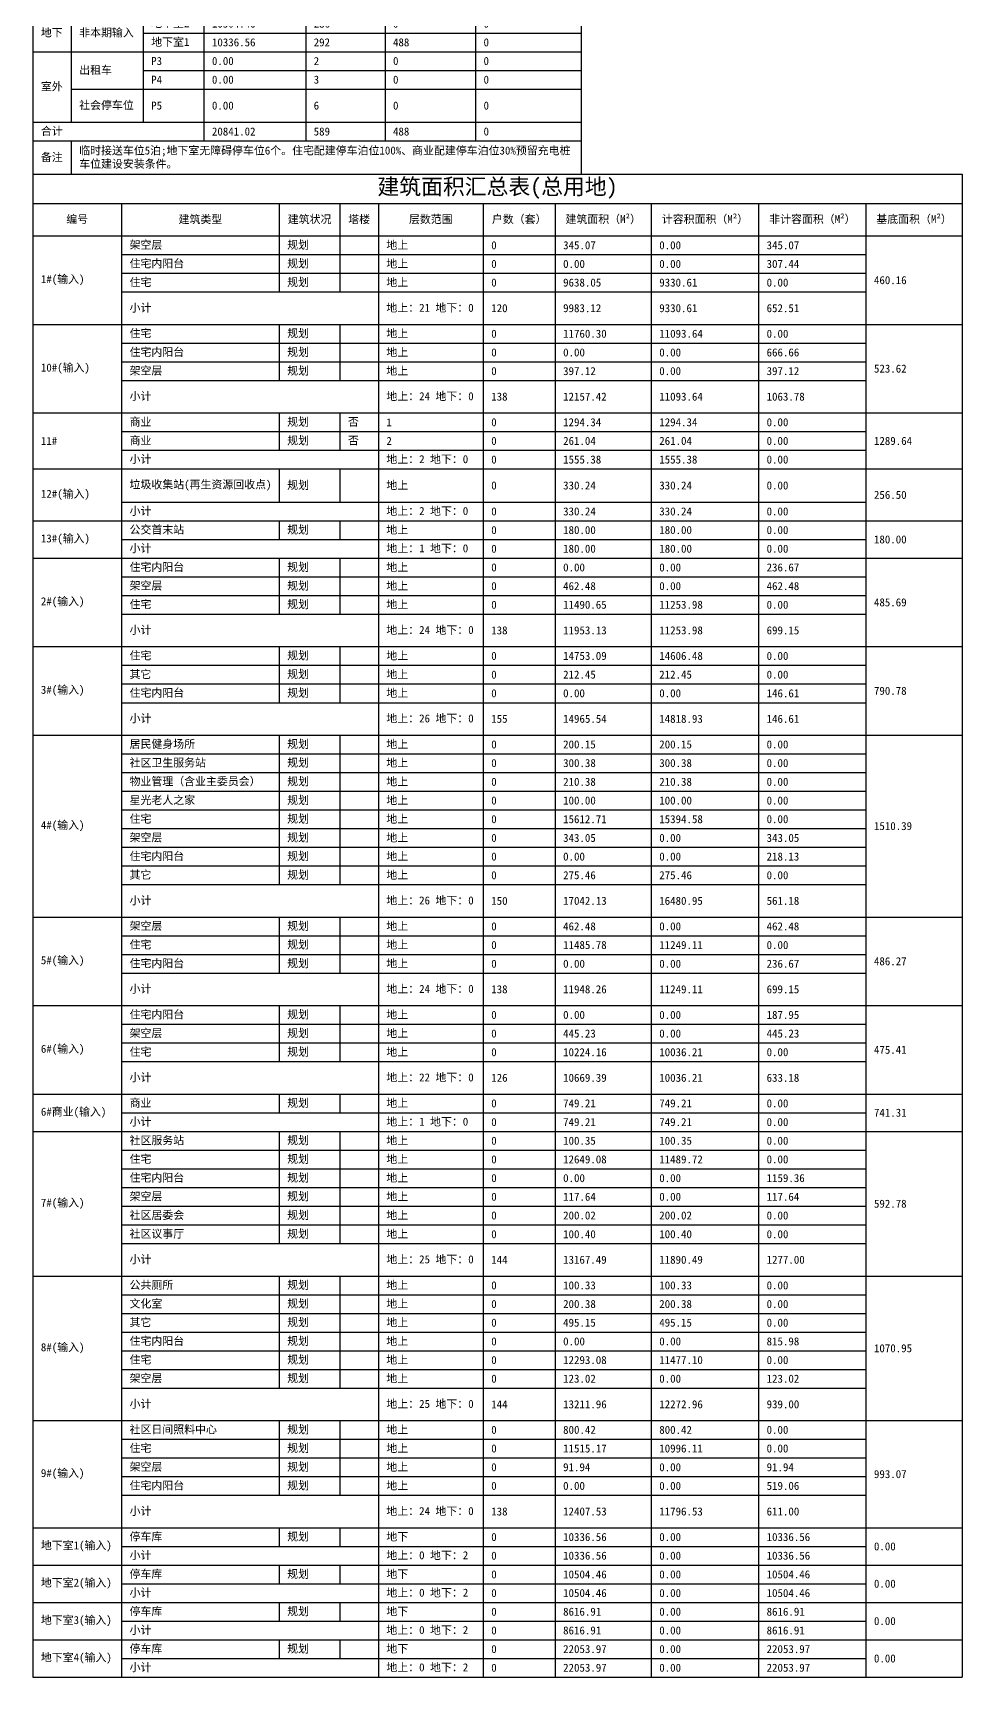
# Model space of a CAD drawing. Extents: x -83084 to 31773731, y -158416 to 241421036.
# Drawn here: x 31775.9 to 31892, y 241530.1 to 241735.5 of the extents above; entities that cross this region are included whole.
import ezdxf

# ---------------------------------------------------------------- set-up
doc = ezdxf.new("R2010")
doc.units = 0
doc.header["$LTSCALE"] = 1000
doc.header["$MEASUREMENT"] = 0
doc.layers.add('GZ_BJT_指标表', color=7, linetype='Continuous')
doc.styles.add('表头', font='')
doc.styles.add('表数据', font='')
doc.styles.add('表标题', font='')
doc.styles.get('表头').set_extended_font_data('SimSun')
doc.styles.get('表数据').set_extended_font_data('SimSun')
doc.styles.get('表标题').set_extended_font_data('SimSun')

# ---------------------------------------------------------------- blocks, each defined once
blk = doc.blocks.new('*T105')
at = {"layer": 'GZ_BJT_指标表', "color": 0, "linetype": 'ByBlock', "lineweight": -2, "transparency": 16777216}
for p, q in [((0, 0), (68.48, 0)), ((0, 0), (0, -27.82)), ((68.48, 0), (68.48, -27.82)), ((0, -3.67), (68.48, -3.67)), ((4.79, -3.67), (4.79, -21.32)), ((13.78, -3.67), (13.78, -21.32)), ((21.37, -3.67), (21.37, -23.65)), ((34.08, -3.67), (34.08, -23.65)), ((43.99, -3.67), (43.99, -23.65)), ((55.3, -3.67), (55.3, -23.65)), ((0, -7.84), (68.48, -7.84)), ((13.78, -10.17), (68.48, -10.17)), ((0, -12.5), (68.48, -12.5)), ((13.78, -14.84), (68.48, -14.84)), ((4.79, -17.17), (68.48, -17.17)), ((0, -21.32), (68.48, -21.32)), ((0, -23.65), (68.48, -23.65)), ((4.79, -23.65), (4.79, -27.82)), ((0, -27.82), (68.48, -27.82))]:
    blk.add_line(p, q, dxfattribs=at)
at = {"layer": 'GZ_BJT_指标表', "color": 0, "transparency": 16777216}
for s, insert, char_height, width, attachment_point, style in [('停车库统计表(AB2401058东地块)', (34.24, -1.83), 2, 66.4802, 5, '表标题'), ('层数', (2.4, -5.75), 1, 2.794, 5, '表头'), ('类型', (9.29, -5.75), 1, 6.985, 5, '表头'), ('建筑编号', (17.57, -5.75), 1, 5.588, 5, '表头'), ('建筑面积(平方米)', (27.72, -5.75), 1, 10.7094, 5, '表头'), ('机动车位(个)', (39.03, -5.75), 1, 7.9154, 5, '表头'), ('非机动车位(个)', (49.65, -5.75), 1, 9.3124, 5, '表头'), ('充电车位数（个）', (61.89, -5.75), 1, 11.176, 5, '表头'), ('地下', (1, -10.17), 1, 2.794, 4, '表数据'), ('非本期输入', (5.79, -10.17), 1, 6.985, 4, '表数据'), ('地下室2', (14.78, -9), 1, 5.588, 4, '表数据'), ('10504.46', (22.37, -9), 1, 10.7094, 4, '表数据'), ('286', (35.08, -9), 1, 7.9154, 4, '表数据'), ('0', (44.99, -9), 1, 9.3124, 4, '表数据'), ('0', (56.3, -9), 1, 11.176, 4, '表数据'), ('地下室1', (14.78, -11.34), 1, 5.588, 4, '表数据'), ('10336.56', (22.37, -11.34), 1, 10.7094, 4, '表数据'), ('292', (35.08, -11.34), 1, 7.9154, 4, '表数据'), ('488', (44.99, -11.34), 1, 9.3124, 4, '表数据'), ('0', (56.3, -11.34), 1, 11.176, 4, '表数据'), ('出租车', (5.79, -14.84), 1, 6.985, 4, '表数据'), ('P3', (14.78, -13.67), 1, 5.588, 4, '表数据'), ('0.00', (22.37, -13.67), 1, 10.7094, 4, '表数据'), ('2', (35.08, -13.67), 1, 7.9154, 4, '表数据'), ('0', (44.99, -13.67), 1, 9.3124, 4, '表数据'), ('0', (56.3, -13.67), 1, 11.176, 4, '表数据'), ('室外', (1, -16.91), 1, 2.794, 4, '表数据'), ('P4', (14.78, -16), 1, 5.588, 4, '表数据'), ('0.00', (22.37, -16), 1, 10.7094, 4, '表数据'), ('3', (35.08, -16), 1, 7.9154, 4, '表数据'), ('0', (44.99, -16), 1, 9.3124, 4, '表数据'), ('0', (56.3, -16), 1, 11.176, 4, '表数据'), ('社会停车位', (5.79, -19.24), 1, 6.985, 4, '表数据'), ('P5', (14.78, -19.24), 1, 5.588, 4, '表数据'), ('0.00', (22.37, -19.24), 1, 10.7094, 4, '表数据'), ('6', (35.08, -19.24), 1, 7.9154, 4, '表数据'), ('0', (44.99, -19.24), 1, 9.3124, 4, '表数据'), ('0', (56.3, -19.24), 1, 11.176, 4, '表数据'), ('合计', (1, -22.48), 1, 19.367, 4, '表数据'), ('20841.02', (22.37, -22.48), 1, 10.7094, 4, '表数据'), ('589', (35.08, -22.48), 1, 7.9154, 4, '表数据'), ('488', (44.99, -22.48), 1, 9.3124, 4, '表数据'), ('0', (56.3, -22.48), 1, 11.176, 4, '表数据'), ('临时接送车位5泊;地下室无障碍停车位6个。住宅配建停车泊位100%、商业配建停车泊位30%预留充电桩车位建设安装条件。', (5.79, -25.74), 1, 61.6862, 4, '表数据'), ('备注', (1, -25.74), 1, 2.794, 4, '表数据')]:
    blk.add_mtext(s, dxfattribs=dict(at, insert=insert, char_height=char_height, width=width, attachment_point=attachment_point, style=style))
blk = doc.blocks.new('*T108')
at = {"layer": 'GZ_BJT_指标表', "color": 0, "linetype": 'ByBlock', "lineweight": -2, "transparency": 16777216}
for p, q in [((0, 0), (116.08, 0)), ((0, 0), (0, -187.78)), ((116.08, 0), (116.08, -187.78)), ((0, -3.67), (116.08, -3.67)), ((11.08, -3.67), (11.08, -187.78)), ((30.77, -3.67), (30.77, -14.73)), ((38.36, -3.67), (38.36, -14.73)), ((43.16, -3.67), (43.16, -187.78)), ((56.26, -3.67), (56.26, -187.78)), ((65.24, -3.67), (65.24, -187.78)), ((77.25, -3.67), (77.25, -187.78)), ((90.66, -3.67), (90.66, -187.78)), ((104.07, -3.67), (104.07, -187.78)), ((0, -7.73), (116.08, -7.73)), ((11.08, -10.06), (104.07, -10.06)), ((11.08, -12.4), (104.07, -12.4)), ((11.08, -14.73), (104.07, -14.73)), ((0, -18.79), (116.08, -18.79)), ((30.77, -18.79), (30.77, -25.79)), ((38.36, -18.79), (38.36, -25.79)), ((11.08, -21.12), (104.07, -21.12)), ((11.08, -23.45), (104.07, -23.45)), ((11.08, -25.79), (104.07, -25.79)), ((0, -29.84), (116.08, -29.84)), ((30.77, -29.84), (30.77, -34.51)), ((38.36, -29.84), (38.36, -34.51)), ((11.08, -32.17), (104.07, -32.17)), ((11.08, -34.51), (104.07, -34.51)), ((0, -36.84), (116.08, -36.84)), ((30.77, -36.84), (30.77, -40.98)), ((38.36, -36.84), (38.36, -40.98)), ((11.08, -40.98), (104.07, -40.98)), ((0, -43.31), (116.08, -43.31)), ((30.77, -43.31), (30.77, -45.65)), ((38.36, -43.31), (38.36, -45.65)), ((11.08, -45.65), (104.07, -45.65)), ((0, -47.98), (116.08, -47.98)), ((30.77, -47.98), (30.77, -54.98)), ((38.36, -47.98), (38.36, -54.98)), ((11.08, -50.31), (104.07, -50.31)), ((11.08, -52.65), (104.07, -52.65)), ((11.08, -54.98), (104.07, -54.98)), ((0, -59.04), (116.08, -59.04)), ((30.77, -59.04), (30.77, -66.04)), ((38.36, -59.04), (38.36, -66.04)), ((11.08, -61.37), (104.07, -61.37)), ((11.08, -63.7), (104.07, -63.7)), ((11.08, -66.04), (104.07, -66.04)), ((0, -70.09), (116.08, -70.09)), ((30.77, -70.09), (30.77, -88.77)), ((38.36, -70.09), (38.36, -88.77)), ((11.08, -72.42), (104.07, -72.42)), ((11.08, -74.76), (104.07, -74.76)), ((11.08, -77.1), (104.07, -77.1)), ((11.08, -79.44), (104.07, -79.44)), ((11.08, -81.77), (104.07, -81.77)), ((11.08, -84.1), (104.07, -84.1)), ((11.08, -86.44), (104.07, -86.44)), ((11.08, -88.77), (104.07, -88.77)), ((0, -92.82), (116.08, -92.82)), ((30.77, -92.82), (30.77, -99.82)), ((38.36, -92.82), (38.36, -99.82)), ((11.08, -95.16), (104.07, -95.16)), ((11.08, -97.49), (104.07, -97.49)), ((11.08, -99.82), (104.07, -99.82)), ((0, -103.88), (116.08, -103.88)), ((30.77, -103.88), (30.77, -110.88)), ((38.36, -103.88), (38.36, -110.88)), ((11.08, -106.21), (104.07, -106.21)), ((11.08, -108.55), (104.07, -108.55)), ((11.08, -110.88), (104.07, -110.88)), ((0, -114.94), (116.08, -114.94)), ((30.77, -114.94), (30.77, -117.27)), ((38.36, -114.94), (38.36, -117.27)), ((11.08, -117.27), (104.07, -117.27)), ((0, -119.6), (116.08, -119.6)), ((30.77, -119.6), (30.77, -133.61)), ((38.36, -119.6), (38.36, -133.61)), ((11.08, -121.94), (104.07, -121.94)), ((11.08, -124.27), (104.07, -124.27)), ((11.08, -126.6), (104.07, -126.6)), ((11.08, -128.94), (104.07, -128.94)), ((11.08, -131.28), (104.07, -131.28)), ((11.08, -133.61), (104.07, -133.61)), ((0, -137.67), (116.08, -137.67)), ((30.77, -137.67), (30.77, -151.67)), ((38.36, -137.67), (38.36, -151.67)), ((11.08, -140), (104.07, -140)), ((11.08, -142.34), (104.07, -142.34)), ((11.08, -144.67), (104.07, -144.67)), ((11.08, -147), (104.07, -147)), ((11.08, -149.34), (104.07, -149.34)), ((11.08, -151.67), (104.07, -151.67)), ((0, -155.72), (116.08, -155.72)), ((30.77, -155.72), (30.77, -165.06)), ((38.36, -155.72), (38.36, -165.06)), ((11.08, -158.06), (104.07, -158.06)), ((11.08, -160.39), (104.07, -160.39)), ((11.08, -162.72), (104.07, -162.72)), ((11.08, -165.06), (104.07, -165.06)), ((0, -169.11), (116.08, -169.11)), ((30.77, -169.11), (30.77, -171.45)), ((38.36, -169.11), (38.36, -171.45)), ((11.08, -171.45), (104.07, -171.45)), ((0, -173.78), (116.08, -173.78)), ((30.77, -173.78), (30.77, -176.11)), ((38.36, -173.78), (38.36, -176.11)), ((11.08, -176.11), (104.07, -176.11)), ((0, -178.45), (116.08, -178.45)), ((30.77, -178.45), (30.77, -180.78)), ((38.36, -178.45), (38.36, -180.78)), ((11.08, -180.78), (104.07, -180.78)), ((0, -183.11), (116.08, -183.11)), ((30.77, -183.11), (30.77, -185.45)), ((38.36, -183.11), (38.36, -185.45)), ((11.08, -185.45), (104.07, -185.45)), ((0, -187.78), (116.08, -187.78))]:
    blk.add_line(p, q, dxfattribs=at)
at = {"layer": 'GZ_BJT_指标表', "color": 0, "transparency": 16777216}
for s, insert, char_height, width, attachment_point, style in [('建筑面积汇总表(总用地)', (58.04, -1.83), 2, 114.0805, 5, '表标题'), ('编号', (5.54, -5.7), 1, 9.0805, 5, '表头'), ('建筑类型', (20.93, -5.7), 1, 17.6944, 5, '表头'), ('建筑状况', (34.57, -5.7), 1, 5.588, 5, '表头'), ('塔楼', (40.76, -5.7), 1, 2.794, 5, '表头'), ('层数范围', (49.71, -5.7), 1, 11.101, 5, '表头'), ('户数（套）', (60.75, -5.7), 1, 6.985, 5, '表头'), ('建筑面积（M²）', (71.25, -5.7), 1, 10.0109, 5, '表头'), ('计容积面积（M²）', (83.96, -5.7), 1, 11.4079, 5, '表头'), ('非计容面积（M²）', (97.37, -5.7), 1, 11.4079, 5, '表头'), ('基底面积（M²）', (110.08, -5.7), 1, 10.0109, 5, '表头'), ('架空层', (12.08, -8.9), 1, 17.6944, 4, '表数据'), ('规划', (31.77, -8.9), 1, 5.588, 4, '表数据'), ('地上', (44.16, -8.9), 1, 11.101, 4, '表数据'), ('0', (57.26, -8.9), 1, 6.985, 4, '表数据'), ('345.07 ', (66.24, -8.9), 1, 10.0109, 4, '表数据'), ('0.00', (78.25, -8.9), 1, 11.4079, 4, '表数据'), ('345.07', (91.66, -8.9), 1, 11.4079, 4, '表数据'), ('住宅内阳台', (12.08, -11.23), 1, 17.6944, 4, '表数据'), ('规划', (31.77, -11.23), 1, 5.588, 4, '表数据'), ('地上', (44.16, -11.23), 1, 11.101, 4, '表数据'), ('0', (57.26, -11.23), 1, 6.985, 4, '表数据'), ('0.00 ', (66.24, -11.23), 1, 10.0109, 4, '表数据'), ('0.00', (78.25, -11.23), 1, 11.4079, 4, '表数据'), ('307.44', (91.66, -11.23), 1, 11.4079, 4, '表数据'), ('1#(输入) ', (1, -13.26), 1, 9.0805, 4, '表数据'), ('住宅', (12.08, -13.56), 1, 17.6944, 4, '表数据'), ('规划', (31.77, -13.56), 1, 5.588, 4, '表数据'), ('地上', (44.16, -13.56), 1, 11.101, 4, '表数据'), ('0', (57.26, -13.56), 1, 6.985, 4, '表数据'), ('9638.05 ', (66.24, -13.56), 1, 10.0109, 4, '表数据'), ('9330.61', (78.25, -13.56), 1, 11.4079, 4, '表数据'), ('0.00', (91.66, -13.56), 1, 11.4079, 4, '表数据'), ('460.16', (105.07, -13.26), 1, 10.0109, 4, '表数据'), ('小计', (12.08, -16.76), 1, 30.0764, 4, '表数据'), ('地上：21 地下：0', (44.16, -16.76), 1, 11.101, 4, '表数据'), ('120', (57.26, -16.76), 1, 6.985, 4, '表数据'), ('9983.12 ', (66.24, -16.76), 1, 10.0109, 4, '表数据'), ('9330.61', (78.25, -16.76), 1, 11.4079, 4, '表数据'), ('652.51', (91.66, -16.76), 1, 11.4079, 4, '表数据'), ('住宅', (12.08, -19.95), 1, 17.6944, 4, '表数据'), ('规划', (31.77, -19.95), 1, 5.588, 4, '表数据'), ('地上', (44.16, -19.95), 1, 11.101, 4, '表数据'), ('0', (57.26, -19.95), 1, 6.985, 4, '表数据'), ('11760.30 ', (66.24, -19.95), 1, 10.0109, 4, '表数据'), ('11093.64', (78.25, -19.95), 1, 11.4079, 4, '表数据'), ('0.00', (91.66, -19.95), 1, 11.4079, 4, '表数据'), ('住宅内阳台', (12.08, -22.29), 1, 17.6944, 4, '表数据'), ('规划', (31.77, -22.29), 1, 5.588, 4, '表数据'), ('地上', (44.16, -22.29), 1, 11.101, 4, '表数据'), ('0', (57.26, -22.29), 1, 6.985, 4, '表数据'), ('0.00 ', (66.24, -22.29), 1, 10.0109, 4, '表数据'), ('0.00', (78.25, -22.29), 1, 11.4079, 4, '表数据'), ('666.66', (91.66, -22.29), 1, 11.4079, 4, '表数据'), ('10#(输入) ', (1, -24.31), 1, 9.0805, 4, '表数据'), ('架空层', (12.08, -24.62), 1, 17.6944, 4, '表数据'), ('规划', (31.77, -24.62), 1, 5.588, 4, '表数据'), ('地上', (44.16, -24.62), 1, 11.101, 4, '表数据'), ('0', (57.26, -24.62), 1, 6.985, 4, '表数据'), ('397.12 ', (66.24, -24.62), 1, 10.0109, 4, '表数据'), ('0.00', (78.25, -24.62), 1, 11.4079, 4, '表数据'), ('397.12', (91.66, -24.62), 1, 11.4079, 4, '表数据'), ('523.62', (105.07, -24.31), 1, 10.0109, 4, '表数据'), ('小计', (12.08, -27.81), 1, 30.0764, 4, '表数据'), ('地上：24 地下：0', (44.16, -27.81), 1, 11.101, 4, '表数据'), ('138', (57.26, -27.81), 1, 6.985, 4, '表数据'), ('12157.42 ', (66.24, -27.81), 1, 10.0109, 4, '表数据'), ('11093.64', (78.25, -27.81), 1, 11.4079, 4, '表数据'), ('1063.78', (91.66, -27.81), 1, 11.4079, 4, '表数据'), ('商业', (12.08, -31.01), 1, 17.6944, 4, '表数据'), ('规划', (31.77, -31.01), 1, 5.588, 4, '表数据'), ('否', (39.36, -31.01), 1, 2.794, 4, '表数据'), ('1', (44.16, -31.01), 1, 11.101, 4, '表数据'), ('0', (57.26, -31.01), 1, 6.985, 4, '表数据'), ('1294.34 ', (66.24, -31.01), 1, 10.0109, 4, '表数据'), ('1294.34', (78.25, -31.01), 1, 11.4079, 4, '表数据'), ('0.00', (91.66, -31.01), 1, 11.4079, 4, '表数据'), ('11# ', (1, -33.34), 1, 9.0805, 4, '表数据'), ('商业', (12.08, -33.34), 1, 17.6944, 4, '表数据'), ('规划', (31.77, -33.34), 1, 5.588, 4, '表数据'), ('否', (39.36, -33.34), 1, 2.794, 4, '表数据'), ('2', (44.16, -33.34), 1, 11.101, 4, '表数据'), ('0', (57.26, -33.34), 1, 6.985, 4, '表数据'), ('261.04 ', (66.24, -33.34), 1, 10.0109, 4, '表数据'), ('261.04', (78.25, -33.34), 1, 11.4079, 4, '表数据'), ('0.00', (91.66, -33.34), 1, 11.4079, 4, '表数据'), ('1289.64', (105.07, -33.34), 1, 10.0109, 4, '表数据'), ('小计', (12.08, -35.67), 1, 30.0764, 4, '表数据'), ('地上：2 地下：0', (44.16, -35.67), 1, 11.101, 4, '表数据'), ('0', (57.26, -35.67), 1, 6.985, 4, '表数据'), ('1555.38 ', (66.24, -35.67), 1, 10.0109, 4, '表数据'), ('1555.38', (78.25, -35.67), 1, 11.4079, 4, '表数据'), ('0.00', (91.66, -35.67), 1, 11.4079, 4, '表数据'), ('垃圾收集站(再生资源回收点)', (12.08, -38.91), 1, 17.6944, 4, '表数据'), ('规划', (31.77, -38.91), 1, 5.588, 4, '表数据'), ('地上', (44.16, -38.91), 1, 11.101, 4, '表数据'), ('0', (57.26, -38.91), 1, 6.985, 4, '表数据'), ('330.24 ', (66.24, -38.91), 1, 10.0109, 4, '表数据'), ('330.24', (78.25, -38.91), 1, 11.4079, 4, '表数据'), ('0.00', (91.66, -38.91), 1, 11.4079, 4, '表数据'), ('12#(输入) ', (1, -40.08), 1, 9.0805, 4, '表数据'), ('256.50', (105.07, -40.08), 1, 10.0109, 4, '表数据'), ('小计', (12.08, -42.15), 1, 30.0764, 4, '表数据'), ('地上：2 地下：0', (44.16, -42.15), 1, 11.101, 4, '表数据'), ('0', (57.26, -42.15), 1, 6.985, 4, '表数据'), ('330.24 ', (66.24, -42.15), 1, 10.0109, 4, '表数据'), ('330.24', (78.25, -42.15), 1, 11.4079, 4, '表数据'), ('0.00', (91.66, -42.15), 1, 11.4079, 4, '表数据'), ('13#(输入) ', (1, -45.65), 1, 9.0805, 4, '表数据'), ('公交首末站', (12.08, -44.48), 1, 17.6944, 4, '表数据'), ('规划', (31.77, -44.48), 1, 5.588, 4, '表数据'), ('地上', (44.16, -44.48), 1, 11.101, 4, '表数据'), ('0', (57.26, -44.48), 1, 6.985, 4, '表数据'), ('180.00 ', (66.24, -44.48), 1, 10.0109, 4, '表数据'), ('180.00', (78.25, -44.48), 1, 11.4079, 4, '表数据'), ('0.00', (91.66, -44.48), 1, 11.4079, 4, '表数据'), ('180.00', (105.07, -45.65), 1, 10.0109, 4, '表数据'), ('小计', (12.08, -46.81), 1, 30.0764, 4, '表数据'), ('地上：1 地下：0', (44.16, -46.81), 1, 11.101, 4, '表数据'), ('0', (57.26, -46.81), 1, 6.985, 4, '表数据'), ('180.00 ', (66.24, -46.81), 1, 10.0109, 4, '表数据'), ('180.00', (78.25, -46.81), 1, 11.4079, 4, '表数据'), ('0.00', (91.66, -46.81), 1, 11.4079, 4, '表数据'), ('住宅内阳台', (12.08, -49.15), 1, 17.6944, 4, '表数据'), ('规划', (31.77, -49.15), 1, 5.588, 4, '表数据'), ('地上', (44.16, -49.15), 1, 11.101, 4, '表数据'), ('0', (57.26, -49.15), 1, 6.985, 4, '表数据'), ('0.00 ', (66.24, -49.15), 1, 10.0109, 4, '表数据'), ('0.00', (78.25, -49.15), 1, 11.4079, 4, '表数据'), ('236.67', (91.66, -49.15), 1, 11.4079, 4, '表数据'), ('架空层', (12.08, -51.48), 1, 17.6944, 4, '表数据'), ('规划', (31.77, -51.48), 1, 5.588, 4, '表数据'), ('地上', (44.16, -51.48), 1, 11.101, 4, '表数据'), ('0', (57.26, -51.48), 1, 6.985, 4, '表数据'), ('462.48 ', (66.24, -51.48), 1, 10.0109, 4, '表数据'), ('0.00', (78.25, -51.48), 1, 11.4079, 4, '表数据'), ('462.48', (91.66, -51.48), 1, 11.4079, 4, '表数据'), ('2#(输入) ', (1, -53.51), 1, 9.0805, 4, '表数据'), ('住宅', (12.08, -53.81), 1, 17.6944, 4, '表数据'), ('规划', (31.77, -53.81), 1, 5.588, 4, '表数据'), ('地上', (44.16, -53.81), 1, 11.101, 4, '表数据'), ('0', (57.26, -53.81), 1, 6.985, 4, '表数据'), ('11490.65 ', (66.24, -53.81), 1, 10.0109, 4, '表数据'), ('11253.98', (78.25, -53.81), 1, 11.4079, 4, '表数据'), ('0.00', (91.66, -53.81), 1, 11.4079, 4, '表数据'), ('485.69', (105.07, -53.51), 1, 10.0109, 4, '表数据'), ('小计', (12.08, -57.01), 1, 30.0764, 4, '表数据'), ('地上：24 地下：0', (44.16, -57.01), 1, 11.101, 4, '表数据'), ('138', (57.26, -57.01), 1, 6.985, 4, '表数据'), ('11953.13 ', (66.24, -57.01), 1, 10.0109, 4, '表数据'), ('11253.98', (78.25, -57.01), 1, 11.4079, 4, '表数据'), ('699.15', (91.66, -57.01), 1, 11.4079, 4, '表数据'), ('住宅', (12.08, -60.2), 1, 17.6944, 4, '表数据'), ('规划', (31.77, -60.2), 1, 5.588, 4, '表数据'), ('地上', (44.16, -60.2), 1, 11.101, 4, '表数据'), ('0', (57.26, -60.2), 1, 6.985, 4, '表数据'), ('14753.09 ', (66.24, -60.2), 1, 10.0109, 4, '表数据'), ('14606.48', (78.25, -60.2), 1, 11.4079, 4, '表数据'), ('0.00', (91.66, -60.2), 1, 11.4079, 4, '表数据'), ('其它', (12.08, -62.54), 1, 17.6944, 4, '表数据'), ('规划', (31.77, -62.54), 1, 5.588, 4, '表数据'), ('地上', (44.16, -62.54), 1, 11.101, 4, '表数据'), ('0', (57.26, -62.54), 1, 6.985, 4, '表数据'), ('212.45 ', (66.24, -62.54), 1, 10.0109, 4, '表数据'), ('212.45', (78.25, -62.54), 1, 11.4079, 4, '表数据'), ('0.00', (91.66, -62.54), 1, 11.4079, 4, '表数据'), ('3#(输入) ', (1, -64.56), 1, 9.0805, 4, '表数据'), ('住宅内阳台', (12.08, -64.87), 1, 17.6944, 4, '表数据'), ('规划', (31.77, -64.87), 1, 5.588, 4, '表数据'), ('地上', (44.16, -64.87), 1, 11.101, 4, '表数据'), ('0', (57.26, -64.87), 1, 6.985, 4, '表数据'), ('0.00 ', (66.24, -64.87), 1, 10.0109, 4, '表数据'), ('0.00', (78.25, -64.87), 1, 11.4079, 4, '表数据'), ('146.61', (91.66, -64.87), 1, 11.4079, 4, '表数据'), ('790.78', (105.07, -64.56), 1, 10.0109, 4, '表数据'), ('小计', (12.08, -68.06), 1, 30.0764, 4, '表数据'), ('地上：26 地下：0', (44.16, -68.06), 1, 11.101, 4, '表数据'), ('155', (57.26, -68.06), 1, 6.985, 4, '表数据'), ('14965.54 ', (66.24, -68.06), 1, 10.0109, 4, '表数据'), ('14818.93', (78.25, -68.06), 1, 11.4079, 4, '表数据'), ('146.61', (91.66, -68.06), 1, 11.4079, 4, '表数据'), ('居民健身场所', (12.08, -71.26), 1, 17.6944, 4, '表数据'), ('规划', (31.77, -71.26), 1, 5.588, 4, '表数据'), ('地上', (44.16, -71.26), 1, 11.101, 4, '表数据'), ('0', (57.26, -71.26), 1, 6.985, 4, '表数据'), ('200.15 ', (66.24, -71.26), 1, 10.0109, 4, '表数据'), ('200.15', (78.25, -71.26), 1, 11.4079, 4, '表数据'), ('0.00', (91.66, -71.26), 1, 11.4079, 4, '表数据'), ('社区卫生服务站', (12.08, -73.59), 1, 17.6944, 4, '表数据'), ('规划', (31.77, -73.59), 1, 5.588, 4, '表数据'), ('地上', (44.16, -73.59), 1, 11.101, 4, '表数据'), ('0', (57.26, -73.59), 1, 6.985, 4, '表数据'), ('300.38 ', (66.24, -73.59), 1, 10.0109, 4, '表数据'), ('300.38', (78.25, -73.59), 1, 11.4079, 4, '表数据'), ('0.00', (91.66, -73.59), 1, 11.4079, 4, '表数据'), ('物业管理（含业主委员会）', (12.08, -75.93), 1, 17.6944, 4, '表数据'), ('规划', (31.77, -75.93), 1, 5.588, 4, '表数据'), ('地上', (44.16, -75.93), 1, 11.101, 4, '表数据'), ('0', (57.26, -75.93), 1, 6.985, 4, '表数据'), ('210.38 ', (66.24, -75.93), 1, 10.0109, 4, '表数据'), ('210.38', (78.25, -75.93), 1, 11.4079, 4, '表数据'), ('0.00', (91.66, -75.93), 1, 11.4079, 4, '表数据'), ('星光老人之家', (12.08, -78.27), 1, 17.6944, 4, '表数据'), ('规划', (31.77, -78.27), 1, 5.588, 4, '表数据'), ('地上', (44.16, -78.27), 1, 11.101, 4, '表数据'), ('0', (57.26, -78.27), 1, 6.985, 4, '表数据'), ('100.00 ', (66.24, -78.27), 1, 10.0109, 4, '表数据'), ('100.00', (78.25, -78.27), 1, 11.4079, 4, '表数据'), ('0.00', (91.66, -78.27), 1, 11.4079, 4, '表数据'), ('住宅', (12.08, -80.6), 1, 17.6944, 4, '表数据'), ('规划', (31.77, -80.6), 1, 5.588, 4, '表数据'), ('地上', (44.16, -80.6), 1, 11.101, 4, '表数据'), ('0', (57.26, -80.6), 1, 6.985, 4, '表数据'), ('15612.71 ', (66.24, -80.6), 1, 10.0109, 4, '表数据'), ('15394.58', (78.25, -80.6), 1, 11.4079, 4, '表数据'), ('0.00', (91.66, -80.6), 1, 11.4079, 4, '表数据'), ('4#(输入) ', (1, -81.46), 1, 9.0805, 4, '表数据'), ('1510.39', (105.07, -81.46), 1, 10.0109, 4, '表数据'), ('架空层', (12.08, -82.94), 1, 17.6944, 4, '表数据'), ('规划', (31.77, -82.94), 1, 5.588, 4, '表数据'), ('地上', (44.16, -82.94), 1, 11.101, 4, '表数据'), ('0', (57.26, -82.94), 1, 6.985, 4, '表数据'), ('343.05 ', (66.24, -82.94), 1, 10.0109, 4, '表数据'), ('0.00', (78.25, -82.94), 1, 11.4079, 4, '表数据'), ('343.05', (91.66, -82.94), 1, 11.4079, 4, '表数据'), ('住宅内阳台', (12.08, -85.27), 1, 17.6944, 4, '表数据'), ('规划', (31.77, -85.27), 1, 5.588, 4, '表数据'), ('地上', (44.16, -85.27), 1, 11.101, 4, '表数据'), ('0', (57.26, -85.27), 1, 6.985, 4, '表数据'), ('0.00 ', (66.24, -85.27), 1, 10.0109, 4, '表数据'), ('0.00', (78.25, -85.27), 1, 11.4079, 4, '表数据'), ('218.13', (91.66, -85.27), 1, 11.4079, 4, '表数据'), ('其它', (12.08, -87.6), 1, 17.6944, 4, '表数据'), ('规划', (31.77, -87.6), 1, 5.588, 4, '表数据'), ('地上', (44.16, -87.6), 1, 11.101, 4, '表数据'), ('0', (57.26, -87.6), 1, 6.985, 4, '表数据'), ('275.46 ', (66.24, -87.6), 1, 10.0109, 4, '表数据'), ('275.46', (78.25, -87.6), 1, 11.4079, 4, '表数据'), ('0.00', (91.66, -87.6), 1, 11.4079, 4, '表数据'), ('小计', (12.08, -90.8), 1, 30.0764, 4, '表数据'), ('地上：26 地下：0', (44.16, -90.8), 1, 11.101, 4, '表数据'), ('150', (57.26, -90.8), 1, 6.985, 4, '表数据'), ('17042.13 ', (66.24, -90.8), 1, 10.0109, 4, '表数据'), ('16480.95', (78.25, -90.8), 1, 11.4079, 4, '表数据'), ('561.18', (91.66, -90.8), 1, 11.4079, 4, '表数据'), ('架空层', (12.08, -93.99), 1, 17.6944, 4, '表数据'), ('规划', (31.77, -93.99), 1, 5.588, 4, '表数据'), ('地上', (44.16, -93.99), 1, 11.101, 4, '表数据'), ('0', (57.26, -93.99), 1, 6.985, 4, '表数据'), ('462.48 ', (66.24, -93.99), 1, 10.0109, 4, '表数据'), ('0.00', (78.25, -93.99), 1, 11.4079, 4, '表数据'), ('462.48', (91.66, -93.99), 1, 11.4079, 4, '表数据'), ('住宅', (12.08, -96.32), 1, 17.6944, 4, '表数据'), ('规划', (31.77, -96.32), 1, 5.588, 4, '表数据'), ('地上', (44.16, -96.32), 1, 11.101, 4, '表数据'), ('0', (57.26, -96.32), 1, 6.985, 4, '表数据'), ('11485.78 ', (66.24, -96.32), 1, 10.0109, 4, '表数据'), ('11249.11', (78.25, -96.32), 1, 11.4079, 4, '表数据'), ('0.00', (91.66, -96.32), 1, 11.4079, 4, '表数据'), ('5#(输入) ', (1, -98.35), 1, 9.0805, 4, '表数据'), ('住宅内阳台', (12.08, -98.66), 1, 17.6944, 4, '表数据'), ('规划', (31.77, -98.66), 1, 5.588, 4, '表数据'), ('地上', (44.16, -98.66), 1, 11.101, 4, '表数据'), ('0', (57.26, -98.66), 1, 6.985, 4, '表数据'), ('0.00 ', (66.24, -98.66), 1, 10.0109, 4, '表数据'), ('0.00', (78.25, -98.66), 1, 11.4079, 4, '表数据'), ('236.67', (91.66, -98.66), 1, 11.4079, 4, '表数据'), ('486.27', (105.07, -98.35), 1, 10.0109, 4, '表数据'), ('小计', (12.08, -101.85), 1, 30.0764, 4, '表数据'), ('地上：24 地下：0', (44.16, -101.85), 1, 11.101, 4, '表数据'), ('138', (57.26, -101.85), 1, 6.985, 4, '表数据'), ('11948.26 ', (66.24, -101.85), 1, 10.0109, 4, '表数据'), ('11249.11', (78.25, -101.85), 1, 11.4079, 4, '表数据'), ('699.15', (91.66, -101.85), 1, 11.4079, 4, '表数据'), ('住宅内阳台', (12.08, -105.05), 1, 17.6944, 4, '表数据'), ('规划', (31.77, -105.05), 1, 5.588, 4, '表数据'), ('地上', (44.16, -105.05), 1, 11.101, 4, '表数据'), ('0', (57.26, -105.05), 1, 6.985, 4, '表数据'), ('0.00 ', (66.24, -105.05), 1, 10.0109, 4, '表数据'), ('0.00', (78.25, -105.05), 1, 11.4079, 4, '表数据'), ('187.95', (91.66, -105.05), 1, 11.4079, 4, '表数据'), ('架空层', (12.08, -107.38), 1, 17.6944, 4, '表数据'), ('规划', (31.77, -107.38), 1, 5.588, 4, '表数据'), ('地上', (44.16, -107.38), 1, 11.101, 4, '表数据'), ('6#(输入) ', (1, -109.41), 1, 9.0805, 4, '表数据'), ('0', (57.26, -107.38), 1, 6.985, 4, '表数据'), ('445.23 ', (66.24, -107.38), 1, 10.0109, 4, '表数据'), ('0.00', (78.25, -107.38), 1, 11.4079, 4, '表数据'), ('445.23', (91.66, -107.38), 1, 11.4079, 4, '表数据'), ('住宅', (12.08, -109.71), 1, 17.6944, 4, '表数据'), ('规划', (31.77, -109.71), 1, 5.588, 4, '表数据'), ('地上', (44.16, -109.71), 1, 11.101, 4, '表数据'), ('0', (57.26, -109.71), 1, 6.985, 4, '表数据'), ('10224.16 ', (66.24, -109.71), 1, 10.0109, 4, '表数据'), ('10036.21', (78.25, -109.71), 1, 11.4079, 4, '表数据'), ('0.00', (91.66, -109.71), 1, 11.4079, 4, '表数据'), ('475.41', (105.07, -109.41), 1, 10.0109, 4, '表数据'), ('小计', (12.08, -112.91), 1, 30.0764, 4, '表数据'), ('地上：22 地下：0', (44.16, -112.91), 1, 11.101, 4, '表数据'), ('126', (57.26, -112.91), 1, 6.985, 4, '表数据'), ('10669.39 ', (66.24, -112.91), 1, 10.0109, 4, '表数据'), ('10036.21', (78.25, -112.91), 1, 11.4079, 4, '表数据'), ('633.18', (91.66, -112.91), 1, 11.4079, 4, '表数据'), ('6#商业(输入) ', (1, -117.27), 1, 9.0805, 4, '表数据'), ('商业', (12.08, -116.1), 1, 17.6944, 4, '表数据'), ('规划', (31.77, -116.1), 1, 5.588, 4, '表数据'), ('地上', (44.16, -116.1), 1, 11.101, 4, '表数据'), ('0', (57.26, -116.1), 1, 6.985, 4, '表数据'), ('749.21 ', (66.24, -116.1), 1, 10.0109, 4, '表数据'), ('749.21', (78.25, -116.1), 1, 11.4079, 4, '表数据'), ('0.00', (91.66, -116.1), 1, 11.4079, 4, '表数据'), ('741.31', (105.07, -117.27), 1, 10.0109, 4, '表数据'), ('小计', (12.08, -118.44), 1, 30.0764, 4, '表数据'), ('地上：1 地下：0', (44.16, -118.44), 1, 11.101, 4, '表数据'), ('0', (57.26, -118.44), 1, 6.985, 4, '表数据'), ('749.21 ', (66.24, -118.44), 1, 10.0109, 4, '表数据'), ('749.21', (78.25, -118.44), 1, 11.4079, 4, '表数据'), ('0.00', (91.66, -118.44), 1, 11.4079, 4, '表数据'), ('社区服务站', (12.08, -120.77), 1, 17.6944, 4, '表数据'), ('规划', (31.77, -120.77), 1, 5.588, 4, '表数据'), ('地上', (44.16, -120.77), 1, 11.101, 4, '表数据'), ('0', (57.26, -120.77), 1, 6.985, 4, '表数据'), ('100.35 ', (66.24, -120.77), 1, 10.0109, 4, '表数据'), ('100.35', (78.25, -120.77), 1, 11.4079, 4, '表数据'), ('0.00', (91.66, -120.77), 1, 11.4079, 4, '表数据'), ('住宅', (12.08, -123.1), 1, 17.6944, 4, '表数据'), ('规划', (31.77, -123.1), 1, 5.588, 4, '表数据'), ('地上', (44.16, -123.1), 1, 11.101, 4, '表数据'), ('0', (57.26, -123.1), 1, 6.985, 4, '表数据'), ('12649.08 ', (66.24, -123.1), 1, 10.0109, 4, '表数据'), ('11489.72', (78.25, -123.1), 1, 11.4079, 4, '表数据'), ('0.00', (91.66, -123.1), 1, 11.4079, 4, '表数据'), ('住宅内阳台', (12.08, -125.44), 1, 17.6944, 4, '表数据'), ('规划', (31.77, -125.44), 1, 5.588, 4, '表数据'), ('地上', (44.16, -125.44), 1, 11.101, 4, '表数据'), ('0', (57.26, -125.44), 1, 6.985, 4, '表数据'), ('0.00 ', (66.24, -125.44), 1, 10.0109, 4, '表数据'), ('0.00', (78.25, -125.44), 1, 11.4079, 4, '表数据'), ('1159.36', (91.66, -125.44), 1, 11.4079, 4, '表数据'), ('架空层', (12.08, -127.77), 1, 17.6944, 4, '表数据'), ('规划', (31.77, -127.77), 1, 5.588, 4, '表数据'), ('地上', (44.16, -127.77), 1, 11.101, 4, '表数据'), ('0', (57.26, -127.77), 1, 6.985, 4, '表数据'), ('117.64 ', (66.24, -127.77), 1, 10.0109, 4, '表数据'), ('0.00', (78.25, -127.77), 1, 11.4079, 4, '表数据'), ('117.64', (91.66, -127.77), 1, 11.4079, 4, '表数据'), ('7#(输入) ', (1, -128.64), 1, 9.0805, 4, '表数据'), ('社区居委会', (12.08, -130.11), 1, 17.6944, 4, '表数据'), ('规划', (31.77, -130.11), 1, 5.588, 4, '表数据'), ('592.78', (105.07, -128.64), 1, 10.0109, 4, '表数据'), ('地上', (44.16, -130.11), 1, 11.101, 4, '表数据'), ('0', (57.26, -130.11), 1, 6.985, 4, '表数据'), ('200.02 ', (66.24, -130.11), 1, 10.0109, 4, '表数据'), ('200.02', (78.25, -130.11), 1, 11.4079, 4, '表数据'), ('0.00', (91.66, -130.11), 1, 11.4079, 4, '表数据'), ('社区议事厅', (12.08, -132.45), 1, 17.6944, 4, '表数据'), ('规划', (31.77, -132.45), 1, 5.588, 4, '表数据'), ('地上', (44.16, -132.45), 1, 11.101, 4, '表数据'), ('0', (57.26, -132.45), 1, 6.985, 4, '表数据'), ('100.40 ', (66.24, -132.45), 1, 10.0109, 4, '表数据'), ('100.40', (78.25, -132.45), 1, 11.4079, 4, '表数据'), ('0.00', (91.66, -132.45), 1, 11.4079, 4, '表数据'), ('小计', (12.08, -135.64), 1, 30.0764, 4, '表数据'), ('地上：25 地下：0', (44.16, -135.64), 1, 11.101, 4, '表数据'), ('144', (57.26, -135.64), 1, 6.985, 4, '表数据'), ('13167.49 ', (66.24, -135.64), 1, 10.0109, 4, '表数据'), ('11890.49', (78.25, -135.64), 1, 11.4079, 4, '表数据'), ('1277.00', (91.66, -135.64), 1, 11.4079, 4, '表数据'), ('公共厕所', (12.08, -138.84), 1, 17.6944, 4, '表数据'), ('规划', (31.77, -138.84), 1, 5.588, 4, '表数据'), ('地上', (44.16, -138.84), 1, 11.101, 4, '表数据'), ('0', (57.26, -138.84), 1, 6.985, 4, '表数据'), ('100.33 ', (66.24, -138.84), 1, 10.0109, 4, '表数据'), ('100.33', (78.25, -138.84), 1, 11.4079, 4, '表数据'), ('0.00', (91.66, -138.84), 1, 11.4079, 4, '表数据'), ('文化室', (12.08, -141.17), 1, 17.6944, 4, '表数据'), ('规划', (31.77, -141.17), 1, 5.588, 4, '表数据'), ('地上', (44.16, -141.17), 1, 11.101, 4, '表数据'), ('0', (57.26, -141.17), 1, 6.985, 4, '表数据'), ('200.38 ', (66.24, -141.17), 1, 10.0109, 4, '表数据'), ('200.38', (78.25, -141.17), 1, 11.4079, 4, '表数据'), ('0.00', (91.66, -141.17), 1, 11.4079, 4, '表数据'), ('其它', (12.08, -143.5), 1, 17.6944, 4, '表数据'), ('规划', (31.77, -143.5), 1, 5.588, 4, '表数据'), ('地上', (44.16, -143.5), 1, 11.101, 4, '表数据'), ('0', (57.26, -143.5), 1, 6.985, 4, '表数据'), ('495.15 ', (66.24, -143.5), 1, 10.0109, 4, '表数据'), ('495.15', (78.25, -143.5), 1, 11.4079, 4, '表数据'), ('0.00', (91.66, -143.5), 1, 11.4079, 4, '表数据'), ('住宅内阳台', (12.08, -145.84), 1, 17.6944, 4, '表数据'), ('规划', (31.77, -145.84), 1, 5.588, 4, '表数据'), ('地上', (44.16, -145.84), 1, 11.101, 4, '表数据'), ('0', (57.26, -145.84), 1, 6.985, 4, '表数据'), ('0.00 ', (66.24, -145.84), 1, 10.0109, 4, '表数据'), ('0.00', (78.25, -145.84), 1, 11.4079, 4, '表数据'), ('815.98', (91.66, -145.84), 1, 11.4079, 4, '表数据'), ('8#(输入) ', (1, -146.7), 1, 9.0805, 4, '表数据'), ('住宅', (12.08, -148.17), 1, 17.6944, 4, '表数据'), ('规划', (31.77, -148.17), 1, 5.588, 4, '表数据'), ('地上', (44.16, -148.17), 1, 11.101, 4, '表数据'), ('0', (57.26, -148.17), 1, 6.985, 4, '表数据'), ('12293.08 ', (66.24, -148.17), 1, 10.0109, 4, '表数据'), ('11477.10', (78.25, -148.17), 1, 11.4079, 4, '表数据'), ('0.00', (91.66, -148.17), 1, 11.4079, 4, '表数据'), ('1070.95', (105.07, -146.7), 1, 10.0109, 4, '表数据'), ('架空层', (12.08, -150.5), 1, 17.6944, 4, '表数据'), ('规划', (31.77, -150.5), 1, 5.588, 4, '表数据'), ('地上', (44.16, -150.5), 1, 11.101, 4, '表数据'), ('0', (57.26, -150.5), 1, 6.985, 4, '表数据'), ('123.02 ', (66.24, -150.5), 1, 10.0109, 4, '表数据'), ('0.00', (78.25, -150.5), 1, 11.4079, 4, '表数据'), ('123.02', (91.66, -150.5), 1, 11.4079, 4, '表数据'), ('小计', (12.08, -153.7), 1, 30.0764, 4, '表数据'), ('地上：25 地下：0', (44.16, -153.7), 1, 11.101, 4, '表数据'), ('144', (57.26, -153.7), 1, 6.985, 4, '表数据'), ('13211.96 ', (66.24, -153.7), 1, 10.0109, 4, '表数据'), ('12272.96', (78.25, -153.7), 1, 11.4079, 4, '表数据'), ('939.00', (91.66, -153.7), 1, 11.4079, 4, '表数据'), ('社区日间照料中心', (12.08, -156.89), 1, 17.6944, 4, '表数据'), ('规划', (31.77, -156.89), 1, 5.588, 4, '表数据'), ('地上', (44.16, -156.89), 1, 11.101, 4, '表数据'), ('0', (57.26, -156.89), 1, 6.985, 4, '表数据'), ('800.42 ', (66.24, -156.89), 1, 10.0109, 4, '表数据'), ('800.42', (78.25, -156.89), 1, 11.4079, 4, '表数据'), ('0.00', (91.66, -156.89), 1, 11.4079, 4, '表数据'), ('住宅', (12.08, -159.22), 1, 17.6944, 4, '表数据'), ('规划', (31.77, -159.22), 1, 5.588, 4, '表数据'), ('地上', (44.16, -159.22), 1, 11.101, 4, '表数据'), ('0', (57.26, -159.22), 1, 6.985, 4, '表数据'), ('11515.17 ', (66.24, -159.22), 1, 10.0109, 4, '表数据'), ('10996.11', (78.25, -159.22), 1, 11.4079, 4, '表数据'), ('0.00', (91.66, -159.22), 1, 11.4079, 4, '表数据'), ('9#(输入) ', (1, -162.42), 1, 9.0805, 4, '表数据'), ('架空层', (12.08, -161.56), 1, 17.6944, 4, '表数据'), ('规划', (31.77, -161.56), 1, 5.588, 4, '表数据'), ('地上', (44.16, -161.56), 1, 11.101, 4, '表数据'), ('0', (57.26, -161.56), 1, 6.985, 4, '表数据'), ('91.94 ', (66.24, -161.56), 1, 10.0109, 4, '表数据'), ('0.00', (78.25, -161.56), 1, 11.4079, 4, '表数据'), ('91.94', (91.66, -161.56), 1, 11.4079, 4, '表数据'), ('993.07', (105.07, -162.42), 1, 10.0109, 4, '表数据'), ('住宅内阳台', (12.08, -163.89), 1, 17.6944, 4, '表数据'), ('规划', (31.77, -163.89), 1, 5.588, 4, '表数据'), ('地上', (44.16, -163.89), 1, 11.101, 4, '表数据'), ('0', (57.26, -163.89), 1, 6.985, 4, '表数据'), ('0.00 ', (66.24, -163.89), 1, 10.0109, 4, '表数据'), ('0.00', (78.25, -163.89), 1, 11.4079, 4, '表数据'), ('519.06', (91.66, -163.89), 1, 11.4079, 4, '表数据'), ('地上：24 地下：0', (44.16, -167.09), 1, 11.101, 4, '表数据'), ('小计', (12.08, -167.09), 1, 30.0764, 4, '表数据'), ('138', (57.26, -167.09), 1, 6.985, 4, '表数据'), ('12407.53 ', (66.24, -167.09), 1, 10.0109, 4, '表数据'), ('11796.53', (78.25, -167.09), 1, 11.4079, 4, '表数据'), ('611.00', (91.66, -167.09), 1, 11.4079, 4, '表数据'), ('停车库', (12.08, -170.28), 1, 17.6944, 4, '表数据'), ('规划', (31.77, -170.28), 1, 5.588, 4, '表数据'), ('地下', (44.16, -170.28), 1, 11.101, 4, '表数据'), ('0', (57.26, -170.28), 1, 6.985, 4, '表数据'), ('10336.56 ', (66.24, -170.28), 1, 10.0109, 4, '表数据'), ('0.00', (78.25, -170.28), 1, 11.4079, 4, '表数据'), ('10336.56', (91.66, -170.28), 1, 11.4079, 4, '表数据'), ('地下室1(输入) ', (1, -171.45), 1, 9.0805, 4, '表数据'), ('小计', (12.08, -172.61), 1, 30.0764, 4, '表数据'), ('地上：0 地下：2', (44.16, -172.61), 1, 11.101, 4, '表数据'), ('0', (57.26, -172.61), 1, 6.985, 4, '表数据'), ('10336.56 ', (66.24, -172.61), 1, 10.0109, 4, '表数据'), ('0.00', (78.25, -172.61), 1, 11.4079, 4, '表数据'), ('10336.56', (91.66, -172.61), 1, 11.4079, 4, '表数据'), ('0.00', (105.07, -171.45), 1, 10.0109, 4, '表数据'), ('停车库', (12.08, -174.95), 1, 17.6944, 4, '表数据'), ('规划', (31.77, -174.95), 1, 5.588, 4, '表数据'), ('地下', (44.16, -174.95), 1, 11.101, 4, '表数据'), ('0', (57.26, -174.95), 1, 6.985, 4, '表数据'), ('10504.46 ', (66.24, -174.95), 1, 10.0109, 4, '表数据'), ('0.00', (78.25, -174.95), 1, 11.4079, 4, '表数据'), ('10504.46', (91.66, -174.95), 1, 11.4079, 4, '表数据'), ('地下室2(输入) ', (1, -176.11), 1, 9.0805, 4, '表数据'), ('小计', (12.08, -177.28), 1, 30.0764, 4, '表数据'), ('地上：0 地下：2', (44.16, -177.28), 1, 11.101, 4, '表数据'), ('0.00', (105.07, -176.11), 1, 10.0109, 4, '表数据'), ('0', (57.26, -177.28), 1, 6.985, 4, '表数据'), ('10504.46 ', (66.24, -177.28), 1, 10.0109, 4, '表数据'), ('0.00', (78.25, -177.28), 1, 11.4079, 4, '表数据'), ('10504.46', (91.66, -177.28), 1, 11.4079, 4, '表数据'), ('地下室3(输入) ', (1, -180.78), 1, 9.0805, 4, '表数据'), ('停车库', (12.08, -179.61), 1, 17.6944, 4, '表数据'), ('规划', (31.77, -179.61), 1, 5.588, 4, '表数据'), ('地下', (44.16, -179.61), 1, 11.101, 4, '表数据'), ('0', (57.26, -179.61), 1, 6.985, 4, '表数据'), ('8616.91 ', (66.24, -179.61), 1, 10.0109, 4, '表数据'), ('0.00', (78.25, -179.61), 1, 11.4079, 4, '表数据'), ('8616.91', (91.66, -179.61), 1, 11.4079, 4, '表数据'), ('0.00', (105.07, -180.78), 1, 10.0109, 4, '表数据'), ('小计', (12.08, -181.95), 1, 30.0764, 4, '表数据'), ('地上：0 地下：2', (44.16, -181.95), 1, 11.101, 4, '表数据'), ('0', (57.26, -181.95), 1, 6.985, 4, '表数据'), ('8616.91 ', (66.24, -181.95), 1, 10.0109, 4, '表数据'), ('0.00', (78.25, -181.95), 1, 11.4079, 4, '表数据'), ('8616.91', (91.66, -181.95), 1, 11.4079, 4, '表数据'), ('地下室4(输入) ', (1, -185.45), 1, 9.0805, 4, '表数据'), ('停车库', (12.08, -184.28), 1, 17.6944, 4, '表数据'), ('规划', (31.77, -184.28), 1, 5.588, 4, '表数据'), ('地下', (44.16, -184.28), 1, 11.101, 4, '表数据'), ('0', (57.26, -184.28), 1, 6.985, 4, '表数据'), ('22053.97 ', (66.24, -184.28), 1, 10.0109, 4, '表数据'), ('0.00', (78.25, -184.28), 1, 11.4079, 4, '表数据'), ('22053.97', (91.66, -184.28), 1, 11.4079, 4, '表数据'), ('小计', (12.08, -186.61), 1, 30.0764, 4, '表数据'), ('地上：0 地下：2', (44.16, -186.61), 1, 11.101, 4, '表数据'), ('0', (57.26, -186.61), 1, 6.985, 4, '表数据'), ('22053.97 ', (66.24, -186.61), 1, 10.0109, 4, '表数据'), ('0.00', (78.25, -186.61), 1, 11.4079, 4, '表数据'), ('22053.97', (91.66, -186.61), 1, 11.4079, 4, '表数据'), ('0.00', (105.07, -185.45), 1, 10.0109, 4, '表数据')]:
    blk.add_mtext(s, dxfattribs=dict(at, insert=insert, char_height=char_height, width=width, attachment_point=attachment_point, style=style))

msp = doc.modelspace()

# ---------------------------------------------------------------- block references
for name, p in [('*T105', (31775.9, 241745.64)), ('*T108', (31775.9, 241717.85))]:
    msp.add_blockref(name, p)

doc.saveas('drawing.dxf')
